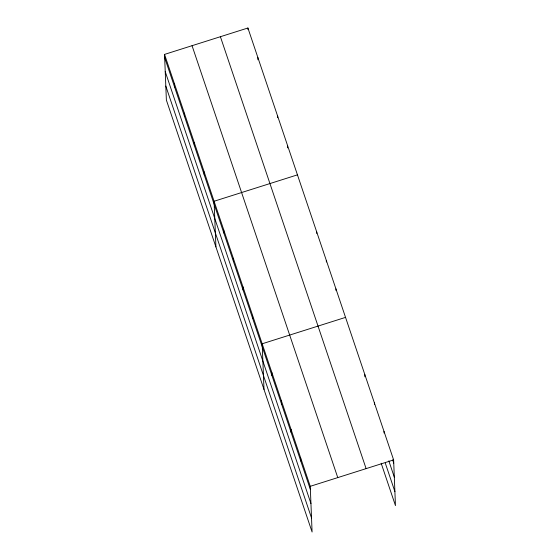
<?xml version="1.0" encoding="UTF-8"?>
<svg xmlns="http://www.w3.org/2000/svg" width="560" height="560" viewBox="0 0 560 560"><rect width="100%" height="100%" fill="white"/><g stroke="black" fill="none" stroke-linecap="round" stroke-linejoin="round"><path stroke-width="0.84" d="M164.542 54.404L310.254 486.318L312.088 532L166.376 100.086L164.542 54.404L247.912 28L393.624 459.914L395.458 505.596L381.171 463.246M297.451 174.853L214.081 201.257L215.922 246.939M345.541 317.38L262.171 343.784L264.005 389.466M310.254 486.318L393.624 459.914M392.651 459.872L393.75 463.134M388.822 460.859L394.317 477.148M385.28 463.078L394.898 491.582M220.402 36.715L366.114 468.629M192.052 45.689L337.764 477.603M164.668 57.624L310.387 489.538M165.235 71.638L310.947 503.552M165.816 86.072L311.528 517.986M384.006 431.41L384.069 433.013M374.388 402.899L374.451 404.509M364.77 374.395L364.868 376.81M335.923 288.876L335.986 290.486M326.305 260.372L326.368 261.982M316.687 231.861L316.75 233.471M300.636 457.807L300.769 461.027M287.546 145.481L287.644 147.896M291.018 429.303L291.151 432.523M277.634 116.109L277.697 117.719M281.407 400.799L281.533 404.019M271.789 372.288L271.915 375.508M257.817 57.372L257.915 59.787M247.912 28L247.975 29.61M252.553 315.28L252.679 318.5M242.935 286.776L243.068 289.989M233.317 258.265L233.45 261.485M223.699 229.761L223.832 232.981M204.176 171.885L204.302 175.105M194.264 142.513L194.397 145.733M184.359 113.141L184.485 116.361M174.447 83.776L174.58 86.996"/></g></svg>
